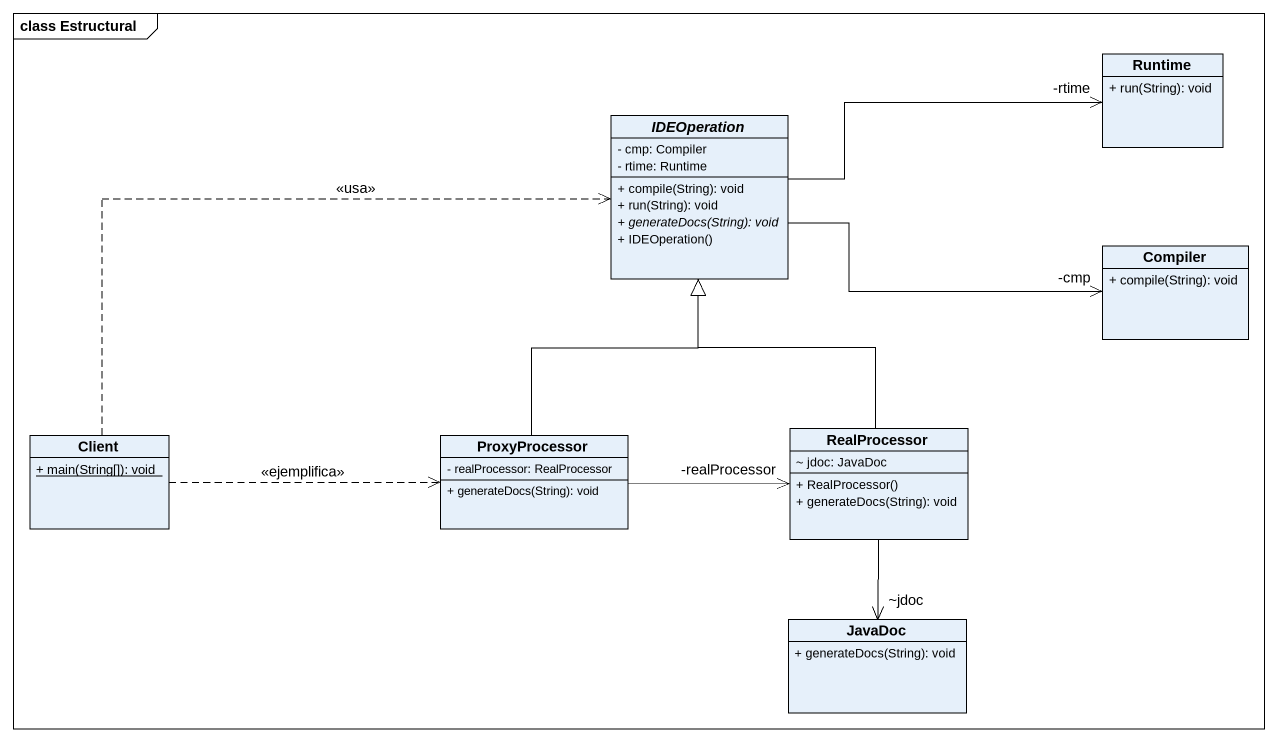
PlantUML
@startuml
mainframe class Estructural
hide circle
hide empty members
skinparam classAttributeIconSize 0
class Runtime {
  + run(String): void
}
abstract class IDEOperation {
  - cmp: Compiler
  - rtime: Runtime
  + compile(String): void
  + run(String): void
  {abstract} + generateDocs(String): void
  + IDEOperation()
}
class Compiler {
  + compile(String): void
}
class Client {
  {static} + main(String[]): void
}
class ProxyProcessor {
  - realProcessor: RealProcessor
  + generateDocs(String): void
}
class RealProcessor {
  ~ jdoc: JavaDoc
  + RealProcessor()
  + generateDocs(String): void
}
class JavaDoc {
  + generateDocs(String): void
}
IDEOperation -right-> "-rtime" Runtime
IDEOperation -right-> "-cmp" Compiler
Client .right.> IDEOperation : <<usa>>
Client .right.> ProxyProcessor : <<ejemplifica>>
ProxyProcessor -up-|> IDEOperation
ProxyProcessor -right-> "-realProcessor" RealProcessor
RealProcessor -up-|> IDEOperation
RealProcessor --> "~jdoc" JavaDoc
@enduml
